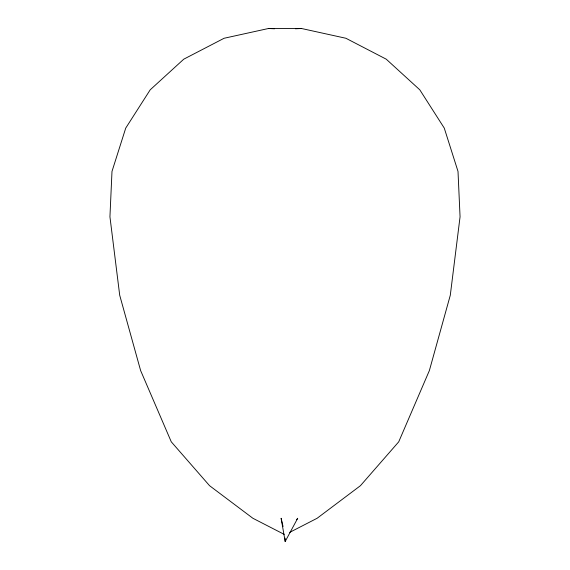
<?xml version="1.0" encoding="UTF-8"?>
<svg xmlns="http://www.w3.org/2000/svg" width="570" height="570" viewBox="0 0 570 570"><rect width="100%" height="100%" fill="white"/><g stroke="black" fill="none" stroke-linecap="round" stroke-linejoin="round"><path stroke-width="0.85" d="M283.062 526.53L281.117 518.28L285.178 541.5L297.697 518.28L296.635 519.655M289.695 532.366L317.105 518.28L360.432 485.697L398.722 441.828L429.374 370.571L450.293 295.253L460.061 216.799L458.009 171.413L444.272 128.1L419.798 89.818L386.239 59.18L345.89 38.261L301.509 28.5L268.491 28.5L224.11 38.261L183.761 59.18L150.202 89.818L125.728 128.1L111.991 171.413L109.939 216.799L119.707 295.253L140.626 370.571L171.278 441.828L209.568 485.697L252.895 518.28L284.216 534.375M295.395 28.778L301.509 28.5M268.491 28.5L274.605 28.778M285.086 538.137L285.178 541.5"/></g></svg>
